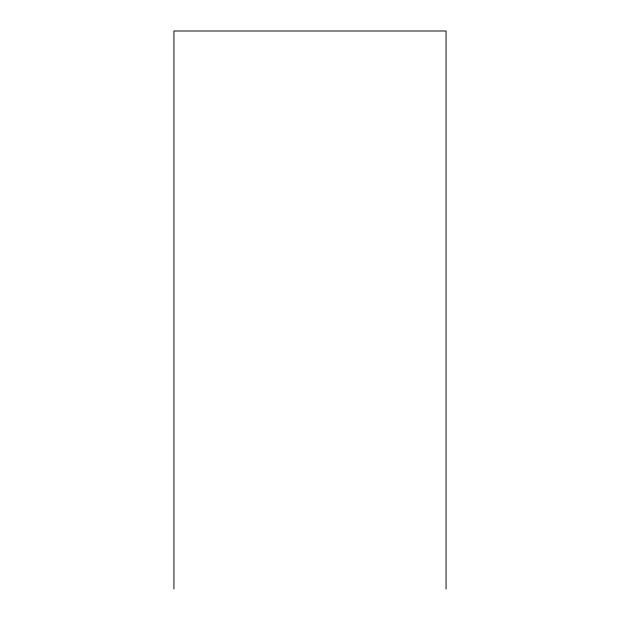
<?xml version="1.0" encoding="UTF-8"?>
<svg xmlns="http://www.w3.org/2000/svg" width="620" height="620" viewBox="0 0 620 620"><rect width="100%" height="100%" fill="white"/><g stroke="black" fill="none" stroke-linecap="round" stroke-linejoin="round"><path stroke-width="0.93" d="M446.059 589L446.059 31L173.941 31L173.941 589"/></g></svg>
